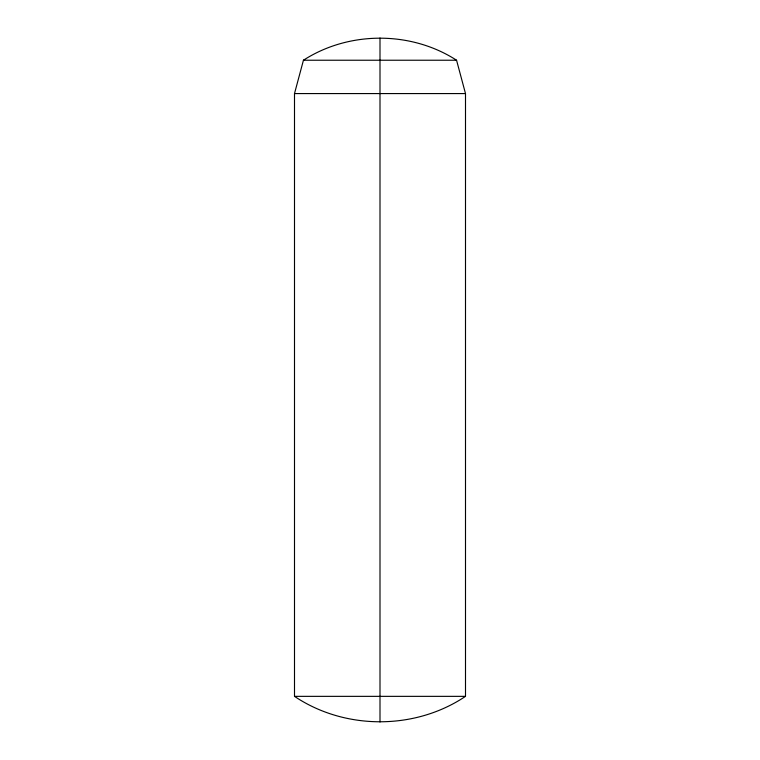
<?xml version="1.0" encoding="UTF-8"?>
<svg xmlns="http://www.w3.org/2000/svg" width="760" height="760" viewBox="0 0 760 760"><rect width="100%" height="100%" fill="white"/><g stroke="black" fill="none" stroke-linecap="round" stroke-linejoin="round"><path stroke-width="1.14" d="M303.44 60.23L294.5 93.575L294.5 696.35C344.945 730.246 415.055 730.246 465.5 696.35L465.5 93.575L456.56 60.23C411.027 30.837 348.973 30.837 303.44 60.23L456.56 60.23M294.5 93.575L465.5 93.575M294.5 696.35L465.5 696.35M380 38L380 722"/></g></svg>
